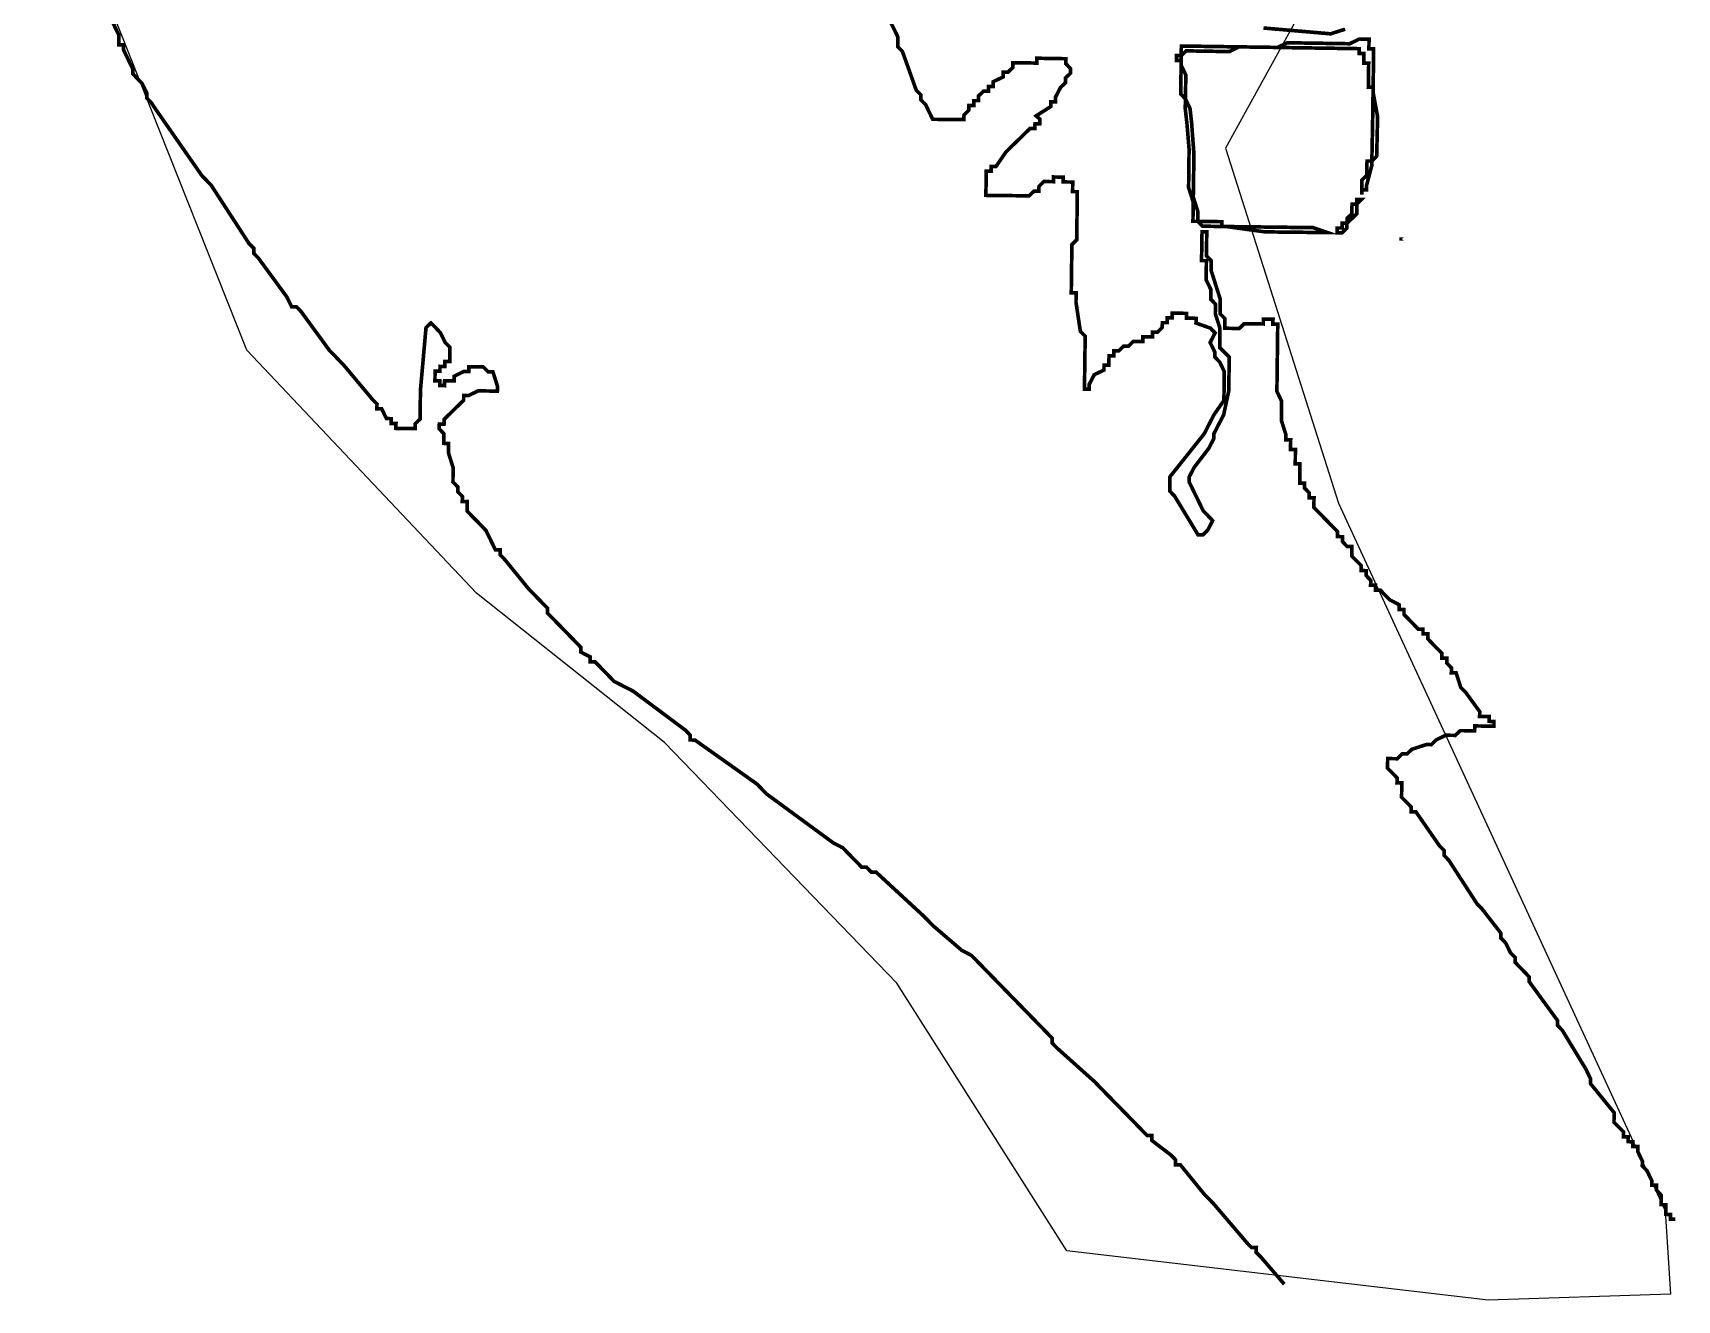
# Model space of a CAD drawing. Header units: metres. Extents: x 263795 to 267538, y 2142866 to 2154063.
# Drawn here: x 264475 to 265834, y 2142866 to 2143914 of the extents above; entities that cross this region are included whole.
import ezdxf

# ---------------------------------------------------------------- set-up
doc = ezdxf.new("R2010")
doc.units = ezdxf.units.M
doc.layers.add('HIGH TIDE LINE', color=6, linetype='Continuous')
doc.layers.add('village', color=3, linetype='Continuous')

msp = doc.modelspace()

# ---------------------------------------------------------------- linework, layer by layer
at = {"layer": 'HIGH TIDE LINE', "lineweight": 0}
for points in [[(265832.9, 2142932.9, 3, 3, 0), (265828.9, 2142933, 3, 3, 0), (265829, 2142936.9, 3, 3, 0), (265825, 2142937, 3, 3, 0), (265825.1, 2142944.9, 3, 3, 0), (265821.1, 2142945, 3, 3, 0), (265821.2, 2142952.9, 3, 3, 0), (265817.3, 2142957, 3, 3, 0), (265817.3, 2142961, 3, 3, 0), (265813.4, 2142961, 3, 3, 0), (265813.4, 2142965, 3, 3, 0), (265809.5, 2142973, 3, 3, 0), (265805.6, 2142977, 3, 3, 0), (265805.7, 2142981, 3, 3, 0), (265801.8, 2142989, 3, 3, 0), (265801.8, 2142993, 3, 3, 0), (265797.9, 2142993, 3, 3, 0), (265797.9, 2142997, 3, 3, 0), (265793.9, 2142997.1, 3, 3, 0), (265794, 2143001, 3, 3, 0), (265790, 2143001.1, 3, 3, 0), (265790.1, 2143005.1, 3, 3, 0), (265782.2, 2143013.1, 3, 3, 0), (265782.3, 2143021.1, 3, 3, 0), (265762.7, 2143045.2, 3, 3, 0), (265762.8, 2143049.2, 3, 3, 0), (265758.9, 2143057.2, 3, 3, 0), (265739.4, 2143089.3, 3, 3, 0), (265735.5, 2143093.3, 3, 3, 0), (265735.5, 2143097.3, 3, 3, 0), (265712.1, 2143129.4, 3, 3, 0), (265712.1, 2143133.4, 3, 3, 0), (265700.4, 2143145.5, 3, 3, 0), (265700.4, 2143149.5, 3, 3, 0), (265696.5, 2143153.5, 3, 3, 0), (265692.6, 2143161.5, 3, 3, 0), (265688.7, 2143165.5, 3, 3, 0), (265688.7, 2143169.5, 3, 3, 0), (265673.1, 2143189.6, 3, 3, 0), (265669.1, 2143193.6, 3, 3, 0), (265645.7, 2143229.7, 3, 3, 0), (265641.8, 2143233.8, 3, 3, 0), (265641.9, 2143237.7, 3, 3, 0), (265637.9, 2143241.8, 3, 3, 0), (265618.4, 2143269.9, 3, 3, 0), (265614.4, 2143269.9, 3, 3, 0), (265614.5, 2143273.9, 3, 3, 0), (265610.6, 2143277.9, 3, 3, 0), (265606.6, 2143282, 3, 3, 0), (265606.8, 2143293.9, 3, 3, 0), (265602.8, 2143293.9, 3, 3, 0), (265602.9, 2143297.9, 3, 3, 0), (265595, 2143306, 3, 3, 0), (265595.1, 2143313.9, 3, 3, 0), (265603.1, 2143313.8, 3, 3, 0), (265607.1, 2143317.8, 3, 3, 0), (265611.1, 2143317.7, 3, 3, 0), (265615.1, 2143321.6, 3, 3, 0), (265627.1, 2143325.5, 3, 3, 0), (265631.1, 2143325.4, 3, 3, 0), (265635.1, 2143329.3, 3, 3, 0), (265643.1, 2143333.2, 3, 3, 0), (265651, 2143333.1, 3, 3, 0), (265655.1, 2143337, 3, 3, 0), (265667, 2143336.9, 3, 3, 0), (265667.1, 2143340.9, 3, 3, 0), (265683, 2143340.7, 3, 3, 0), (265683, 2143344.6, 3, 3, 0), (265679, 2143344.7, 3, 3, 0), (265679.1, 2143348.7, 3, 3, 0), (265671.1, 2143348.8, 3, 3, 0), (265671.2, 2143352.7, 3, 3, 0), (265659.5, 2143368.8, 3, 3, 0), (265655.5, 2143372.8, 3, 3, 0), (265651.7, 2143384.8, 3, 3, 0), (265647.7, 2143384.9, 3, 3, 0), (265647.8, 2143388.9, 3, 3, 0), (265643.9, 2143392.9, 3, 3, 0), (265643.9, 2143396.9, 3, 3, 0), (265639.9, 2143396.9, 3, 3, 0), (265640, 2143400.9, 3, 3, 0), (265636, 2143404.9, 3, 3, 0), (265628.2, 2143413, 3, 3, 0), (265628.2, 2143417, 3, 3, 0), (265624.3, 2143417, 3, 3, 0), (265624.3, 2143421, 3, 3, 0), (265620.3, 2143421, 3, 3, 0), (265612.5, 2143429.1, 3, 3, 0), (265608.6, 2143433.1, 3, 3, 0), (265608.6, 2143437.1, 3, 3, 0), (265604.6, 2143437.2, 3, 3, 0), (265604.7, 2143441.1, 3, 3, 0), (265596.8, 2143445.2, 3, 3, 0), (265592.9, 2143449.2, 3, 3, 0), (265588.9, 2143453.3, 3, 3, 0), (265585, 2143453.3, 3, 3, 0), (265585, 2143457.3, 3, 3, 0), (265581, 2143457.4, 3, 3, 0), (265581.1, 2143461.3, 3, 3, 0), (265577.2, 2143465.4, 3, 3, 0), (265577.2, 2143469.3, 3, 3, 0), (265573.2, 2143469.4, 3, 3, 0), (265573.3, 2143473.4, 3, 3, 0), (265565.4, 2143481.4, 3, 3, 0), (265565.5, 2143489.4, 3, 3, 0), (265561.5, 2143489.4, 3, 3, 0), (265557.6, 2143493.5, 3, 3, 0), (265557.7, 2143497.4, 3, 3, 0), (265553.7, 2143497.5, 3, 3, 0), (265553.7, 2143501.5, 3, 3, 0), (265534.1, 2143521.6, 3, 3, 0), (265534.2, 2143529.6, 3, 3, 0), (265530.2, 2143529.6, 3, 3, 0), (265530.3, 2143533.6, 3, 3, 0), (265526.4, 2143537.6, 3, 3, 0), (265526.4, 2143541.6, 3, 3, 0), (265522.4, 2143541.7, 3, 3, 0), (265522.6, 2143557.6, 3, 3, 0), (265518.7, 2143557.6, 3, 3, 0), (265518.8, 2143569.6, 3, 3, 0), (265514.8, 2143569.6, 3, 3, 0), (265514.9, 2143577.6, 3, 3, 0), (265511, 2143577.6, 3, 3, 0), (265511, 2143581.6, 3, 3, 0), (265507.2, 2143593.6, 3, 3, 0), (265507.4, 2143609.5, 3, 3, 0), (265503.5, 2143617.5, 3, 3, 0), (265504.2, 2143673.2, 3, 3, 0), (265500.2, 2143673.2, 3, 3, 0), (265500.3, 2143677.2, 3, 3, 0), (265492.3, 2143677.3, 3, 3, 0), (265492.3, 2143673.3, 3, 3, 0), (265476.4, 2143673.5, 3, 3, 0), (265472.4, 2143669.6, 3, 3, 0), (265460.4, 2143669.8, 3, 3, 0), (265460.5, 2143677.7, 3, 3, 0), (265456.6, 2143681.8, 3, 3, 0), (265456.7, 2143693.7, 3, 3, 0), (265449.1, 2143717.7, 3, 3, 0), (265449.2, 2143725.6, 3, 3, 0), (265445.3, 2143729.6, 3, 3, 0), (265445.5, 2143749.5, 3, 3, 0), (265441.6, 2143749.6, 3, 3, 0), (265441.2, 2143725.7, 3, 3, 0), (265445.2, 2143725.7, 3, 3, 0), (265445, 2143709.8, 3, 3, 0), (265448.9, 2143701.8, 3, 3, 0), (265448.8, 2143693.8, 3, 3, 0), (265452.7, 2143689.8, 3, 3, 0), (265452.6, 2143681.8, 3, 3, 0), (265456.4, 2143669.8, 3, 3, 0), (265456.2, 2143653.9, 3, 3, 0), (265464.1, 2143645.9, 3, 3, 0), (265463.7, 2143618, 3, 3, 0), (265459.5, 2143598.2, 3, 3, 0), (265451.3, 2143582.4, 3, 3, 0), (265451.3, 2143578.4, 3, 3, 0), (265447.2, 2143570.5, 3, 3, 0), (265435.1, 2143554.7, 3, 3, 0), (265431, 2143546.8, 3, 3, 0), (265430.9, 2143542.8, 3, 3, 0), (265442.6, 2143518.8, 3, 3, 0), (265450.4, 2143510.7, 3, 3, 0), (265446.3, 2143502.8, 3, 3, 0), (265442.3, 2143498.9, 3, 3, 0), (265438.3, 2143499, 3, 3, 0), (265418.9, 2143531, 3, 3, 0), (265414.9, 2143535.1, 3, 3, 0), (265415.1, 2143547, 3, 3, 0), (265443.4, 2143582.5, 3, 3, 0), (265451.5, 2143598.3, 3, 3, 0), (265459.7, 2143610.1, 3, 3, 0), (265460, 2143634, 3, 3, 0), (265456.1, 2143642, 3, 3, 0), (265452.2, 2143646, 3, 3, 0), (265452.2, 2143650, 3, 3, 0), (265448.3, 2143658, 3, 3, 0), (265452.4, 2143665.9, 3, 3, 0), (265448.5, 2143669.9, 3, 3, 0), (265436.6, 2143674.1, 3, 3, 0), (265436.7, 2143678, 3, 3, 0), (265428.7, 2143678.1, 3, 3, 0), (265428.8, 2143682.1, 3, 3, 0), (265416.8, 2143682.3, 3, 3, 0), (265416.8, 2143678.3, 3, 3, 0), (265412.8, 2143678.3, 3, 3, 0), (265412.7, 2143674.4, 3, 3, 0), (265408.8, 2143674.4, 3, 3, 0), (265408.7, 2143670.4, 3, 3, 0), (265404.7, 2143666.5, 3, 3, 0), (265400.7, 2143666.6, 3, 3, 0), (265400.7, 2143662.6, 3, 3, 0), (265392.7, 2143662.7, 3, 3, 0), (265392.7, 2143658.7, 3, 3, 0), (265384.7, 2143658.8, 3, 3, 0), (265380.7, 2143654.9, 3, 3, 0), (265376.7, 2143654.9, 3, 3, 0), (265372.7, 2143651, 3, 3, 0), (265368.7, 2143651.1, 3, 3, 0), (265368.6, 2143647.1, 3, 3, 0), (265364.7, 2143647.1, 3, 3, 0), (265364.6, 2143639.2, 3, 3, 0), (265360.6, 2143639.2, 3, 3, 0), (265360.5, 2143635.2, 3, 3, 0), (265352.5, 2143631.4, 3, 3, 0), (265348.4, 2143623.5, 3, 3, 0), (265348.4, 2143619.5, 3, 3, 0), (265344.4, 2143619.5, 3, 3, 0), (265345, 2143663.3, 3, 3, 0), (265341, 2143667.3, 3, 3, 0), (265337.4, 2143691.2, 3, 3, 0), (265337.5, 2143699.2, 3, 3, 0), (265333.5, 2143699.2, 3, 3, 0), (265334, 2143739, 3, 3, 0), (265338, 2143743, 3, 3, 0), (265338.5, 2143782.7, 3, 3, 0), (265334.6, 2143782.8, 3, 3, 0), (265334.7, 2143790.7, 3, 3, 0), (265326.7, 2143790.8, 3, 3, 0), (265326.8, 2143794.8, 3, 3, 0), (265318.8, 2143794.9, 3, 3, 0), (265318.8, 2143791, 3, 3, 0), (265310.8, 2143791.1, 3, 3, 0), (265306.8, 2143787.1, 3, 3, 0), (265306.7, 2143783.1, 3, 3, 0), (265302.7, 2143783.2, 3, 3, 0), (265298.7, 2143779.3, 3, 3, 0), (265262.9, 2143779.7, 3, 3, 0), (265263.2, 2143799.6, 3, 3, 0), (265267.2, 2143799.6, 3, 3, 0), (265267.2, 2143803.5, 3, 3, 0), (265271.2, 2143803.5, 3, 3, 0), (265279.3, 2143815.3, 3, 3, 0), (265283.3, 2143819.3, 3, 3, 0), (265287.3, 2143823.2, 3, 3, 0), (265299.4, 2143835, 3, 3, 0), (265303.4, 2143834.9, 3, 3, 0), (265303.5, 2143838.9, 3, 3, 0), (265307.4, 2143838.8, 3, 3, 0), (265307.5, 2143842.8, 3, 3, 0), (265304.4, 2143845.4, 3, 3, 0), (265316.5, 2143853.1, 3, 3, 0), (265316.5, 2143857.1, 3, 3, 0), (265320.5, 2143857, 3, 3, 0), (265320.5, 2143861, 3, 3, 0), (265324.6, 2143868.9, 3, 3, 0), (265328.7, 2143872.8, 3, 3, 0), (265328.7, 2143876.8, 3, 3, 0), (265332.8, 2143880.7, 3, 3, 0), (265332.8, 2143884.7, 3, 3, 0), (265328.9, 2143888.7, 3, 3, 0), (265329, 2143892.7, 3, 3, 0), (265305.1, 2143893.1, 3, 3, 0), (265305.1, 2143889.1, 3, 3, 0), (265285.2, 2143889.4, 3, 3, 0), (265285.1, 2143885.4, 3, 3, 0), (265281.1, 2143881.5, 3, 3, 0), (265277.1, 2143881.5, 3, 3, 0), (265277.1, 2143877.6, 3, 3, 0), (265269, 2143873.7, 3, 3, 0), (265269, 2143869.7, 3, 3, 0), (265265, 2143869.8, 3, 3, 0), (265265, 2143865.8, 3, 3, 0), (265261, 2143865.9, 3, 3, 0), (265256.9, 2143862, 3, 3, 0), (265256.9, 2143858, 3, 3, 0), (265252.9, 2143858, 3, 3, 0), (265252.9, 2143854.1, 3, 3, 0), (265248.9, 2143854.1, 3, 3, 0), (265248.8, 2143850.2, 3, 3, 0), (265244.8, 2143846.2, 3, 3, 0), (265244.7, 2143842.3, 3, 3, 0), (265218.9, 2143842.6, 3, 3, 0), (265213.1, 2143854.7, 3, 3, 0), (265209.2, 2143858.7, 3, 3, 0), (265209.2, 2143862.7, 3, 3, 0), (265205.3, 2143866.7, 3, 3, 0), (265193.9, 2143898.7, 3, 3, 0), (265190, 2143902.7, 3, 3, 0), (265190.1, 2143910.7, 3, 3, 0), (265178.5, 2143934.7, 3, 3, 0)], [(264538.3, 2143928.3, 3, 3, 0), (264546, 2143912.3, 3, 3, 0), (264545.9, 2143904.3, 3, 3, 0), (264549.9, 2143904.3, 3, 3, 0), (264549.8, 2143900.3, 3, 3, 0), (264557.5, 2143884.3, 3, 3, 0), (264557.5, 2143880.3, 3, 3, 0), (264565.3, 2143872.2, 3, 3, 0), (264569.2, 2143864.2, 3, 3, 0), (264569.1, 2143860.2, 3, 3, 0), (264573, 2143856.2, 3, 3, 0), (264575.6, 2143852.2, 3, 3, 0), (264614.7, 2143796, 3, 3, 0), (264618.6, 2143792, 3, 3, 0), (264622.5, 2143787.9, 3, 3, 0), (264653.7, 2143739.8, 3, 3, 0), (264657.7, 2143735.8, 3, 3, 0), (264657.6, 2143731.8, 3, 3, 0), (264661.5, 2143727.7, 3, 3, 0), (264685, 2143695.6, 3, 3, 0), (264688.9, 2143687.6, 3, 3, 0), (264692.9, 2143687.6, 3, 3, 0), (264696.8, 2143683.5, 3, 3, 0), (264720.2, 2143651.4, 3, 3, 0), (264724.2, 2143647.4, 3, 3, 0), (264728.1, 2143643.3, 3, 3, 0), (264732, 2143639.3, 3, 3, 0), (264755.5, 2143611.2, 3, 3, 0), (264759.5, 2143607.1, 3, 3, 0), (264759.4, 2143603.1, 3, 3, 0), (264763.4, 2143603.1, 3, 3, 0), (264767.3, 2143595.1, 3, 3, 0), (264771.2, 2143595, 3, 3, 0), (264771.2, 2143591.1, 3, 3, 0), (264775.2, 2143591, 3, 3, 0), (264775.1, 2143587, 3, 3, 0), (264791, 2143586.8, 3, 3, 0), (264791.1, 2143590.8, 3, 3, 0), (264795.1, 2143594.7, 3, 3, 0), (264795.4, 2143618.6, 3, 3, 0), (264800, 2143670.3, 3, 3, 0), (264804.1, 2143674.2, 3, 3, 0), (264808, 2143670.2, 3, 3, 0), (264811.9, 2143666.1, 3, 3, 0), (264815.8, 2143658.1, 3, 3, 0), (264819.7, 2143654.1, 3, 3, 0), (264819.6, 2143642.2, 3, 3, 0), (264815.6, 2143642.2, 3, 3, 0), (264815.5, 2143638.2, 3, 3, 0), (264811.6, 2143638.3, 3, 3, 0), (264811.5, 2143634.3, 3, 3, 0), (264807.5, 2143634.4, 3, 3, 0), (264807.4, 2143626.4, 3, 3, 0), (264811.4, 2143626.4, 3, 3, 0), (264811.4, 2143622.4, 3, 3, 0), (264815.3, 2143622.3, 3, 3, 0), (264815.4, 2143626.3, 3, 3, 0), (264823.4, 2143626.2, 3, 3, 0), (264823.4, 2143630.2, 3, 3, 0), (264831.4, 2143634.1, 3, 3, 0), (264835.4, 2143634, 3, 3, 0), (264835.4, 2143638, 3, 3, 0), (264847.4, 2143637.8, 3, 3, 0), (264851.3, 2143633.8, 3, 3, 0), (264855.3, 2143633.8, 3, 3, 0), (264859.1, 2143621.8, 3, 3, 0), (264859, 2143617.8, 3, 3, 0), (264843.1, 2143618, 3, 3, 0), (264835.1, 2143614.1, 3, 3, 0), (264831.2, 2143614.2, 3, 3, 0), (264831.1, 2143610.2, 3, 3, 0), (264823, 2143602.3, 3, 3, 0), (264819, 2143598.4, 3, 3, 0), (264815, 2143594.5, 3, 3, 0), (264814.9, 2143590.5, 3, 3, 0), (264811, 2143590.6, 3, 3, 0), (264810.9, 2143586.6, 3, 3, 0), (264814.8, 2143582.5, 3, 3, 0), (264814.7, 2143574.6, 3, 3, 0), (264818.7, 2143574.5, 3, 3, 0), (264818.6, 2143566.6, 3, 3, 0), (264822.4, 2143554.6, 3, 3, 0), (264822.3, 2143542.7, 3, 3, 0), (264826.2, 2143538.6, 3, 3, 0), (264826.2, 2143534.7, 3, 3, 0), (264830.1, 2143530.6, 3, 3, 0), (264830, 2143526.6, 3, 3, 0), (264834, 2143526.6, 3, 3, 0), (264833.9, 2143518.6, 3, 3, 0), (264841.8, 2143510.6, 3, 3, 0), (264845.7, 2143506.6, 3, 3, 0), (264849.6, 2143502.5, 3, 3, 0), (264857.4, 2143486.5, 3, 3, 0), (264861.3, 2143486.5, 3, 3, 0), (264861.3, 2143482.5, 3, 3, 0), (264865.2, 2143478.4, 3, 3, 0), (264884.8, 2143454.3, 3, 3, 0), (264888.7, 2143450.3, 3, 3, 0), (264896.6, 2143442.2, 3, 3, 0), (264900.5, 2143438.2, 3, 3, 0), (264900.5, 2143434.2, 3, 3, 0), (264904.4, 2143430.2, 3, 3, 0), (264924, 2143410.1, 3, 3, 0), (264927.9, 2143406, 3, 3, 0), (264927.9, 2143402, 3, 3, 0), (264935.8, 2143398, 3, 3, 0), (264935.7, 2143394, 3, 3, 0), (264939.7, 2143393.9, 3, 3, 0), (264943.7, 2143389.9, 3, 3, 0), (264947.6, 2143385.9, 3, 3, 0), (264951.5, 2143381.9, 3, 3, 0), (264955.4, 2143377.8, 3, 3, 0), (264971.2, 2143369.7, 3, 3, 0), (265014.6, 2143337.3, 3, 3, 0), (265018.5, 2143333.2, 3, 3, 0), (265018.5, 2143329.3, 3, 3, 0), (265022.4, 2143329.2, 3, 3, 0), (265073.7, 2143292.8, 3, 3, 0), (265081.5, 2143284.7, 3, 3, 0), (265136.7, 2143244.2, 3, 3, 0), (265144.6, 2143240.1, 3, 3, 0), (265160.3, 2143224, 3, 3, 0), (265164.3, 2143224, 3, 3, 0), (265168.2, 2143219.9, 3, 3, 0), (265172.2, 2143219.9, 3, 3, 0), (265211.5, 2143183.6, 3, 3, 0), (265215.5, 2143179.5, 3, 3, 0), (265219.4, 2143175.5, 3, 3, 0), (265243, 2143155.3, 3, 3, 0), (265250.9, 2143151.2, 3, 3, 0), (265254.8, 2143147.2, 3, 3, 0), (265286.2, 2143115, 3, 3, 0), (265290.2, 2143110.9, 3, 3, 0), (265294.1, 2143106.9, 3, 3, 0), (265313.7, 2143086.8, 3, 3, 0), (265317.6, 2143082.7, 3, 3, 0), (265317.6, 2143078.8, 3, 3, 0), (265321.5, 2143074.7, 3, 3, 0), (265353, 2143046.5, 3, 3, 0), (265356.9, 2143042.4, 3, 3, 0), (265360.8, 2143038.4, 3, 3, 0), (265380.5, 2143018.3, 3, 3, 0), (265392.3, 2143006.2, 3, 3, 0), (265396.2, 2143002.2, 3, 3, 0), (265400.2, 2143002.1, 3, 3, 0), (265400.1, 2142998.1, 3, 3, 0), (265415.9, 2142986, 3, 3, 0), (265419.8, 2142982, 3, 3, 0), (265419.7, 2142978, 3, 3, 0), (265423.7, 2142977.9, 3, 3, 0), (265443.3, 2142953.8, 3, 3, 0), (265447.2, 2142949.8, 3, 3, 0), (265451.2, 2142945.7, 3, 3, 0), (265478.6, 2142913.6, 3, 3, 0), (265482.5, 2142909.5, 3, 3, 0), (265486.5, 2142909.5, 3, 3, 0), (265486.4, 2142905.5, 3, 3, 0), (265490.4, 2142901.5, 3, 3, 0), (265509.6, 2142879.2, 3, 3, 0)], [(265492.4, 2143918.1, 3, 3, 0), (265547.9, 2143913.3, 3, 3, 0), (265559.9, 2143917.1, 3, 3, 0)]]:
    msp.add_lwpolyline(points, format="xyseb", dxfattribs=at)
at = {"layer": 'HIGH TIDE LINE', "lineweight": 0, "const_width": 3}
for points in [[(265579.4, 2143889), (265575.4, 2143889), (265575.5, 2143897), (265571.6, 2143897.1), (265571.6, 2143901), (265504, 2143902), (265500.1, 2143902.1), (265504, 2143902), (265512, 2143905.9), (265563.7, 2143905.1), (265571.7, 2143909), (265579.7, 2143908.9), (265579.6, 2143900.9), (265583.5, 2143900.9), (265583.1, 2143869.1), (265579.1, 2143869.1)], [(265424.4, 2143891.3), (265424.3, 2143887.3), (265424.4, 2143891.3), (265420.4, 2143891.3), (265420.4, 2143895.3), (265424.4, 2143895.3), (265424.5, 2143903.2), (265472.2, 2143902.5), (265500.1, 2143902.1), (265472.2, 2143902.5), (265464.2, 2143898.6), (265428.5, 2143899.2), (265424.4, 2143895.3)], [(265429.1, 2143839.5), (265430.9, 2143818), (265430.5, 2143786.1), (265434.3, 2143774.2), (265434.1, 2143758.2), (265438.1, 2143758.2), (265442, 2143754.2), (265461.9, 2143753.9), (265458, 2143754), (265458, 2143757.9), (265438.1, 2143758.2), (265438.2, 2143766.2), (265434.4, 2143778.1), (265434.9, 2143813.9), (265433, 2143839.5), (265431.7, 2143851.4), (265427.9, 2143859.4), (265424, 2143863.5), (265424.3, 2143887.3), (265428.2, 2143879.3), (265427.9, 2143859.4), (265427.7, 2143851.5)], [(265582.6, 2143837.2), (265583, 2143865.1), (265583.1, 2143869.1), (265583, 2143865.1), (265586.7, 2143845.1), (265586.6, 2143837.2), (265586, 2143812), (265582, 2143808.1), (265581.9, 2143804.1), (265577.7, 2143788.2), (265577.7, 2143784.3), (265573.7, 2143784.3), (265573.7, 2143780.3), (265573.8, 2143792.3), (265577.8, 2143796.2), (265578, 2143808.1), (265582, 2143808.1)], [(265561.4, 2143752.6), (265557.3, 2143748.7), (265553.4, 2143748.8), (265553.4, 2143752.7), (265557.4, 2143752.7), (265557.4, 2143756.7), (265561.4, 2143756.6), (265561.5, 2143760.6), (265565.5, 2143764.5), (265565.6, 2143772.5), (265569.6, 2143772.4), (265573.6, 2143776.4), (265569.6, 2143776.4), (265569.5, 2143764.5), (265565.5, 2143760.5), (265561.4, 2143756.6)], [(265545.4, 2143748.9), (265493.7, 2143749.5), (265461.9, 2143753.9), (265533.5, 2143753)], [(265608.7, 2143743.6), (265604.8, 2143743.6)]]:
    msp.add_lwpolyline(points, close=True, dxfattribs=at)
at = {"layer": 'village', "color": 3}
msp.add_polyline3d([(265658.3, 2144177, 0), (265460.9, 2143818.8, 0), (265554.3, 2143525.2, 0), (265824.6, 2142939.8, 0), (265829, 2142870.9, 0), (265678.1, 2142866, 0), (265329.9, 2142906.8, 0), (265189.4, 2143128.2, 0), (264997.1, 2143327.3, 0), (264841.7, 2143450.8, 0), (264651.9, 2143651.7, 0), (264475, 2144097.4, 0)], dxfattribs=at)

doc.saveas('drawing.dxf')
